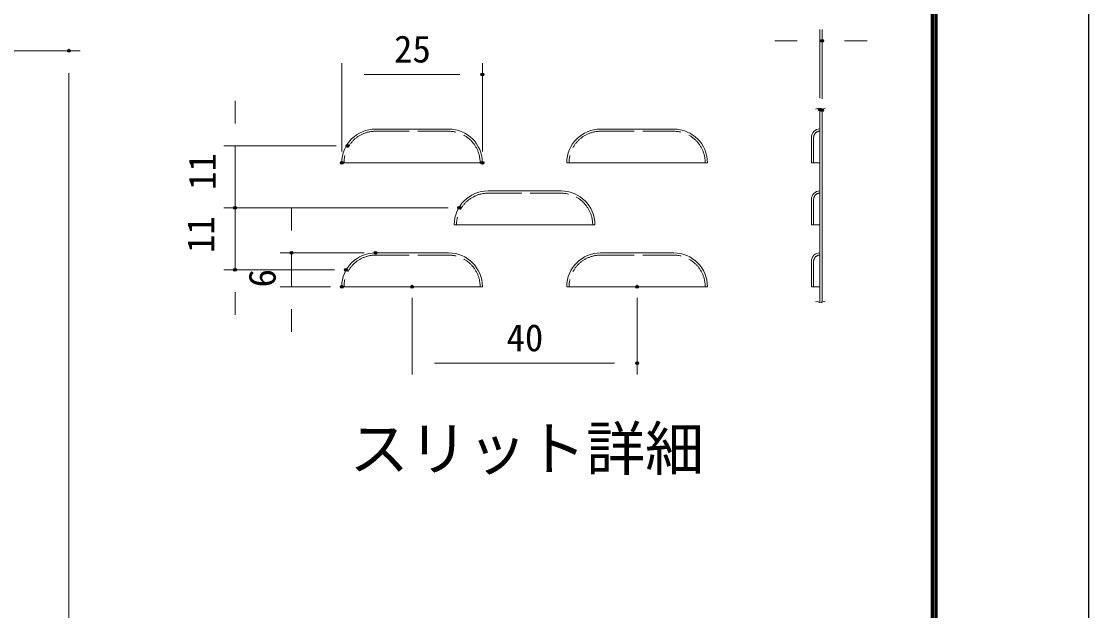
# Model space of a CAD drawing. Units: millimetres, scale not verified, with parts at other scales. Extents: x -4200 to 4200, y -2970 to 2970.
# Drawn here: x 2303 to 4200, y 507 to 1554 of the extents above; entities that cross this region are included whole.
import ezdxf
from ezdxf.enums import TextEntityAlignment as Align

# ---------------------------------------------------------------- set-up
doc = ezdxf.new("R2010")
doc.units = ezdxf.units.MM
doc.header["$LTSCALE"] = 10
doc.header["$PDMODE"] = 32
doc.header["$PDSIZE"] = 5
doc.linetypes.add('DASHED', pattern=[7.5, 6, -1.5])
for name, color, linetype, lineweight in [('0-1_D-STR3', 3, 'Continuous', 13), ('0-2_D-STR-DIM', 7, 'Continuous', 13), ('0-4_Defpoints', 8, 'Continuous', 25), ('0-A_D-STR2', 7, 'Continuous', 13), ('0-B_D-TTL-TXT', 7, 'Continuous', 25), ('0-D_D-TTL', 7, 'Continuous', 25)]:
    doc.layers.add(name, color=color, linetype=linetype, lineweight=lineweight)
doc.styles.add('ＭＳ ゴシック', font='')
doc.styles.get('ＭＳ ゴシック').set_extended_font_data('MS Gothic')

msp = doc.modelspace()

# ---------------------------------------------------------------- linework, layer by layer
at = {"layer": '0-1_D-STR3', "linetype": 'DASHED'}
for p, q in [((2932.75, 1358.55), (3062.75, 1358.55)), ((3332.75, 1358.55), (3462.75, 1358.55)), ((3711.47, 1347.66), (3711.47, 1302.55)), ((3132.75, 1248.55), (3262.75, 1248.55)), ((3711.47, 1237.66), (3711.47, 1192.55)), ((2932.75, 1138.55), (3062.75, 1138.55)), ((3332.75, 1138.55), (3462.75, 1138.55)), ((3711.47, 1127.66), (3711.47, 1082.55))]:
    msp.add_line(p, q, dxfattribs=at)
for centre, radius, start, end in [((2932.75, 1302.55), 56, 90, 180), ((3062.75, 1302.55), 56, 0, 90), ((3332.75, 1302.55), 56, 90, 180), ((3462.75, 1302.55), 56, 0, 90), ((3722.47, 1347.66), 11, 90, 180), ((3132.75, 1192.55), 56, 90, 180), ((3262.75, 1192.55), 56, 0, 90), ((3722.47, 1237.66), 11, 90, 180), ((2932.75, 1082.55), 56, 90, 180), ((3062.75, 1082.55), 56, 0, 90), ((3332.75, 1082.55), 56, 90, 180), ((3462.75, 1082.55), 56, 0, 90), ((3722.47, 1127.66), 11, 90, 180)]:
    msp.add_arc(centre, radius, start, end, dxfattribs=at)
at = {"layer": '0-2_D-STR-DIM'}
for p, q in [((3722.47, 1417.25), (3722.47, 1539.16)), ((3726.47, 1416.02), (3726.47, 1539.16)), ((3682.47, 1519.16), (3642.47, 1519.16)), ((3722.47, 1519.16), (3726.47, 1519.16)), ((3766.47, 1519.16), (3806.47, 1519.16)), ((1534.82, 1501.62), (2407.64, 1501.62)), ((2387.64, -616.54), (2387.64, 1461.62)), ((2872.75, 1322.55), (2872.75, 1479.48)), ((3122.75, 1322.55), (3122.75, 1479.48)), ((2912.75, 1459.48), (3082.75, 1459.48)), ((2683.07, 1372.55), (2683.07, 1412.55)), ((2862.82, 1332.55), (2663.07, 1332.55)), ((2683.07, 1332.55), (2683.07, 1222.55)), ((2683.07, 1262.55), (2683.07, 1302.55)), ((3061.64, 1222.55), (2663.07, 1222.55)), ((3061.64, 1222.55), (2663.07, 1222.55)), ((2683.07, 1222.55), (2683.07, 1112.55)), ((2783.46, 1182.55), (2783.46, 1222.55)), ((2683.07, 1182.55), (2683.07, 1142.55)), ((2912.75, 1142.55), (2763.46, 1142.55)), ((2783.46, 1082.55), (2783.46, 1142.55)), ((2859.98, 1112.55), (2663.07, 1112.55)), ((2852.75, 1082.55), (2763.46, 1082.55)), ((2683.07, 1072.55), (2683.07, 1032.55)), ((2997.75, 1062.55), (2997.75, 926.71)), ((3397.75, 1062.55), (3397.75, 926.71)), ((2783.46, 1042.55), (2783.46, 1002.55)), ((3037.75, 946.71), (3357.75, 946.71))]:
    msp.add_line(p, q, dxfattribs=at)
for points in [[(3714.76, 1397.91), (3718.39, 1398.91), (3721.69, 1397.1), (3727.21, 1398.13), (3725.14, 1396.84), (3730.11, 1398.91), (3732.04, 1398.13)], [(3714.76, 1055.48), (3718.39, 1056.49), (3721.69, 1054.68), (3727.21, 1055.71), (3725.14, 1054.41), (3730.11, 1056.49), (3732.04, 1055.71)]]:
    msp.add_lwpolyline(points, dxfattribs=at)
at = {"layer": '0-4_Defpoints'}
for p in [(3726.47, 1519.16), (2387.64, 1501.62), (3122.75, 1459.48), (3722.47, 1397.25), (3726.47, 1396.02), (2882.82, 1332.55), (2872.75, 1302.55), (3122.75, 1302.55), (2683.07, 1222.55), (3081.64, 1222.55), (2783.46, 1142.55), (2932.75, 1142.55), (2683.07, 1112.55), (2879.98, 1112.55), (2872.75, 1082.55), (2997.75, 1082.55), (3397.75, 1082.55), (3397.75, 946.71)]:
    msp.add_point(p, dxfattribs=at)
at = {"layer": '0-A_D-STR2'}
for p, q in [((3722.47, 1397.53), (3722.47, 1055.11)), ((3726.47, 1397.53), (3726.47, 1055.11)), ((2932.75, 1362.55), (3062.75, 1362.55)), ((3332.75, 1362.55), (3462.75, 1362.55)), ((3707.47, 1347.66), (3707.47, 1302.55)), ((2872.75, 1302.55), (3122.75, 1302.55)), ((3272.75, 1302.55), (3522.75, 1302.55)), ((3722.47, 1302.55), (3707.47, 1302.55)), ((3132.75, 1252.55), (3262.75, 1252.55)), ((3707.47, 1237.66), (3707.47, 1192.55)), ((3072.75, 1192.55), (3322.75, 1192.55)), ((3722.47, 1192.55), (3707.47, 1192.55)), ((2932.75, 1142.55), (3062.75, 1142.55)), ((3332.75, 1142.55), (3462.75, 1142.55)), ((3707.47, 1127.66), (3707.47, 1082.55)), ((2872.75, 1082.55), (3122.75, 1082.55)), ((3272.75, 1082.55), (3522.75, 1082.55)), ((3722.47, 1082.55), (3707.47, 1082.55))]:
    msp.add_line(p, q, dxfattribs=at)
for centre, radius, start, end in [((2932.75, 1302.55), 60, 90, 180), ((3062.75, 1302.55), 60, 0, 90), ((3332.75, 1302.55), 60, 90, 180), ((3462.75, 1302.55), 60, 0, 90), ((3722.47, 1347.66), 15, 90, 180), ((3132.75, 1192.55), 60, 90, 180), ((3262.75, 1192.55), 60, 0, 90), ((3722.47, 1237.66), 15, 90, 180), ((2932.75, 1082.55), 60, 90, 180), ((3062.75, 1082.55), 60, 0, 90), ((3332.75, 1082.55), 60, 90, 180), ((3462.75, 1082.55), 60, 0, 90), ((3722.47, 1127.66), 15, 90, 180)]:
    msp.add_arc(centre, radius, start, end, dxfattribs=at)
at = {"layer": '0-D_D-TTL', "color": 2}
msp.add_lwpolyline([(-4199.72, 2969.89), (4200.28, 2969.89), (4200.28, -2970.11), (-4199.72, -2970.11)], close=True, dxfattribs=at)
at = {"layer": '0-D_D-TTL'}
for points in [[(-3929.72, 2749.89), (3930.28, 2749.89), (3930.28, -2750.11), (-3929.72, -2750.11)], [(-3927.22, 2747.39), (3927.78, 2747.39), (3927.78, -2747.61), (-3927.22, -2747.61)], [(-3924.72, 2744.89), (3925.28, 2744.89), (3925.28, -2745.11), (-3924.72, -2745.11)], [(-3922.22, 2742.39), (3922.78, 2742.39), (3922.78, -2742.61), (-3922.22, -2742.61)], [(-3919.72, 2739.89), (3920.28, 2739.89), (3920.28, -2740.11), (-3919.72, -2740.11)]]:
    msp.add_lwpolyline(points, close=True, dxfattribs=at)

# ---------------------------------------------------------------- texts
at = {"layer": '0-2_D-STR-DIM', "style": 'ＭＳ ゴシック'}
for s, p in [('25', (2965.65, 1466.23)), ('40', (3165.5, 953.45))]:
    msp.add_text(s, height=48.09, dxfattribs=at).set_placement(p, align=Align.BOTTOM_LEFT)
for s, p in [('11', (2663.18, 1254.42)), ('11', (2660.6, 1142.36)), ('6', (2769.67, 1081.31))]:
    msp.add_text(s, height=48.09, rotation=90, dxfattribs=at).set_placement(p, align=Align.BOTTOM_LEFT)
at = {"layer": '0-B_D-TTL-TXT', "style": 'ＭＳ ゴシック'}
msp.add_text('スリット詳細', height=76.98, dxfattribs=at).set_placement((2886.81, 733.54), align=Align.BOTTOM_LEFT)

doc.saveas('drawing.dxf')
